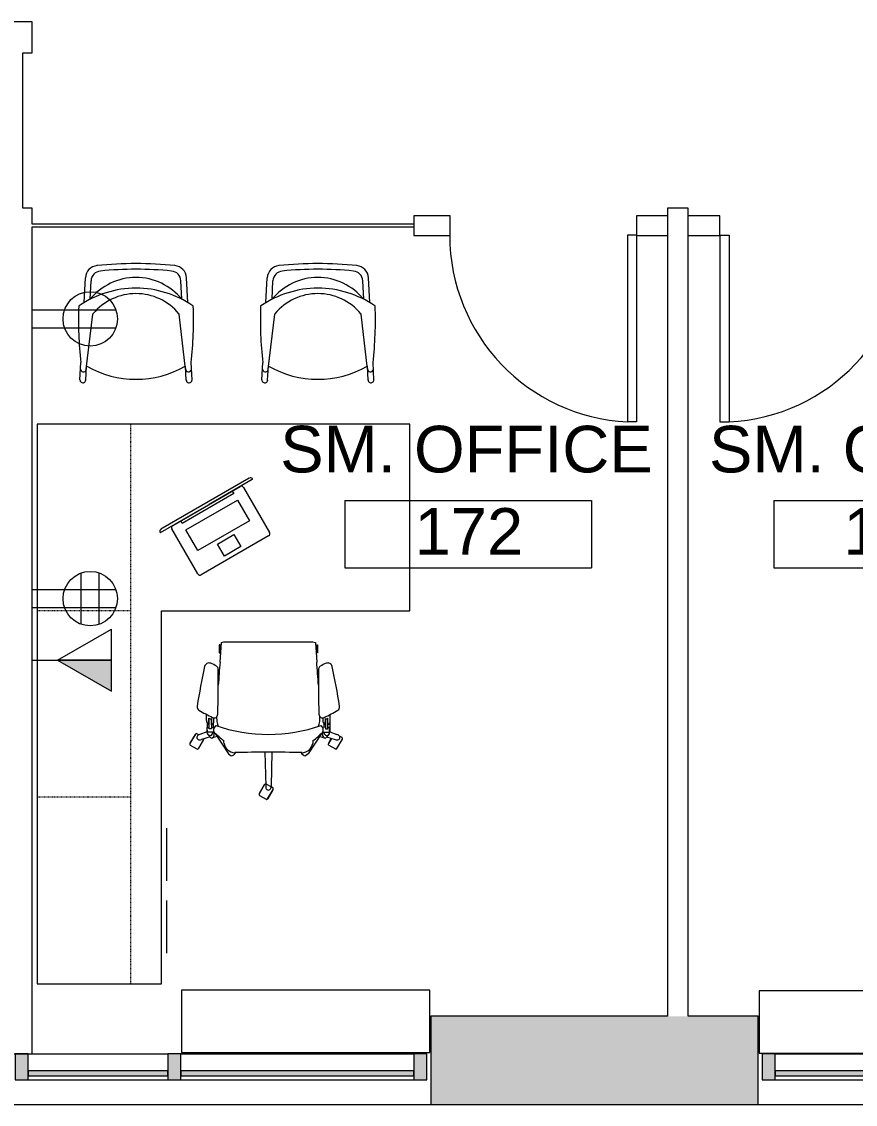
# Model space of a CAD drawing. Header units: inches. Extents: x -674 to 803, y -349 to 915.
# Drawn here: x -245.7 to -84.7, y -348.6 to -139.6 of the extents above; entities that cross this region are included whole.
import ezdxf

# ---------------------------------------------------------------- set-up
doc = ezdxf.new("R2010")
doc.units = ezdxf.units.IN
doc.header["$MEASUREMENT"] = 0
doc.linetypes.add('Dash', pattern=[0.25, 0.125, -0.125])
for name, color, linetype, lineweight in [('A-ANNO-NOTE', 131, 'Continuous', 13), ('A-AREA-IDEN', 2, 'Continuous', 20), ('A-DOOR', 31, 'Continuous', 13), ('A-FLOR', 192, 'Continuous', 13), ('A-GLAZ-CURT', 52, 'Continuous', 13), ('A-GLAZ-CWMG', 51, 'Continuous', 13), ('A-WALL', 113, 'Continuous', 13), ('A-WALL-PATT', 111, 'Continuous', 13), ('I-FURN', 30, 'Continuous', 9), ('I-FURN-HDLN', 30, 'Continuous', 9), ('I-WALL', 2, 'Continuous', 9), ('M-EQPM', 50, 'Continuous', 13)]:
    doc.layers.add(name, color=color, linetype=linetype, lineweight=lineweight)
doc.styles.add('Arial_2', font='arial.ttf', dxfattribs={"height": 9})

# ---------------------------------------------------------------- blocks, each defined once
blk = doc.blocks.new('Single-Flush - 36_ x 84_-1515770-New Construction - Tel_Data_Elec Plan')
at = {"layer": 'A-DOOR', "color": 7, "lineweight": 20}
for p, q in [((16.25, -1.87), (16.25, -37.9)), ((18, -1.87), (16.25, -1.87)), ((18, -1.87), (18, -37.9)), ((18, -37.9), (16.25, -37.9))]:
    blk.add_line(p, q, dxfattribs=at)
at = {"layer": 'A-DOOR', "lineweight": 9}
blk.add_arc((18, -1.87), 36.07, 180, 267.2188, dxfattribs=at)
blk = doc.blocks.new('System Panel - Glazed-1565119-New Construction - Tel_Data_Elec Plan')
at = {"layer": 'A-GLAZ-CURT', "lineweight": 9}
blk.add_hatch(color=55, dxfattribs=at).paths.add_polyline_path([(-22, 1.75), (-22.75, 1.75), (-22.75, 0.75), (22.75, 0.75), (22.75, 1.75)], flags=0)
at = {"layer": 'A-GLAZ-CURT', "color": 7, "lineweight": 20}
for p, q in [((22.75, 1.75), (-22.75, 1.75)), ((-22.75, 1.75), (-22.75, 0.75)), ((-22.75, 0.75), (22.75, 0.75)), ((22.75, 0.75), (22.75, 1.75))]:
    blk.add_line(p, q, dxfattribs=at)
blk = doc.blocks.new('Rectangular Mullion - Rectangular Mullion 1-1562989-New Construction - Tel_Data_Elec Plan')
at = {"layer": 'A-GLAZ-CWMG', "lineweight": 9}
blk.add_hatch(color=55, dxfattribs=at).paths.add_polyline_path([(1.25, 2.5), (1.25, -2.5), (-1.25, -2.5), (-1.25, 2.5)], flags=0)
at = {"layer": 'A-GLAZ-CWMG', "color": 7, "lineweight": 20}
for p, q in [((-1.25, 2.5), (1.25, 2.5)), ((-1.25, -2.5), (-1.25, 2.5)), ((1.25, 2.5), (1.25, -2.5)), ((1.25, -2.5), (-1.25, -2.5))]:
    blk.add_line(p, q, dxfattribs=at)
blk = doc.blocks.new('Rectangular Mullion - Rectangular Mullion 1-1565118-New Construction - Tel_Data_Elec Plan')
at = {"layer": 'A-GLAZ-CWMG', "lineweight": 9}
for p, q in [((569.04, -338.85), (614.54, -338.85)), ((569.04, -343.85), (614.54, -343.85))]:
    blk.add_line(p, q, dxfattribs=at)
blk = doc.blocks.new('System Panel - Glazed-1567840-New Construction - Tel_Data_Elec Plan')
at = {"layer": 'A-GLAZ-CURT', "lineweight": 9}
blk.add_hatch(color=55, dxfattribs=at).paths.add_polyline_path([(13.5, 1.75), (-13.5, 1.75), (-13.5, 0.75), (13.5, 0.75)], flags=0)
at = {"layer": 'A-GLAZ-CURT', "color": 7, "lineweight": 20}
for p, q in [((13.5, 1.75), (-13.5, 1.75)), ((-13.5, 1.75), (-13.5, 0.75)), ((-13.5, 0.75), (13.5, 0.75)), ((13.5, 0.75), (13.5, 1.75))]:
    blk.add_line(p, q, dxfattribs=at)
blk = doc.blocks.new('System Panel - Glazed-1567841-New Construction - Tel_Data_Elec Plan')
at = {"layer": 'A-GLAZ-CURT', "lineweight": 9}
blk.add_hatch(color=55, dxfattribs=at).paths.add_polyline_path([(-22.5, 1.75), (-22.5, 0.75), (22.5, 0.75), (22.5, 1.75)], flags=0)
at = {"layer": 'A-GLAZ-CURT', "color": 7, "lineweight": 20}
for p, q in [((22.5, 1.75), (-22.5, 1.75)), ((-22.5, 1.75), (-22.5, 0.75)), ((-22.5, 0.75), (22.5, 0.75)), ((22.5, 0.75), (22.5, 1.75))]:
    blk.add_line(p, q, dxfattribs=at)
blk = doc.blocks.new('Rectangular Mullion - Rectangular Mullion 1-1567834-New Construction - Tel_Data_Elec Plan')
at = {"layer": 'A-GLAZ-CWMG', "lineweight": 9}
blk.add_hatch(color=55, dxfattribs=at).paths.add_polyline_path([(-1.25, -2.5), (-1.25, 2.5), (1.25, 2.5), (1.25, -2.5)], flags=0)
at = {"layer": 'A-GLAZ-CWMG', "color": 7, "lineweight": 20}
for p, q in [((-1.25, 2.5), (1.25, 2.5)), ((-1.25, -2.5), (-1.25, 2.5)), ((1.25, 2.5), (1.25, -2.5)), ((1.25, -2.5), (-1.25, -2.5))]:
    blk.add_line(p, q, dxfattribs=at)
blk = doc.blocks.new('Rectangular Mullion - Rectangular Mullion 1-1565116-New Construction - Tel_Data_Elec Plan')
at = {"layer": 'A-GLAZ-CWMG', "lineweight": 9}
for p, q in [((676.04, -338.85), (721.04, -338.85)), ((676.04, -343.85), (721.04, -343.85))]:
    blk.add_line(p, q, dxfattribs=at)
blk = doc.blocks.new('Rectangular Mullion - Rectangular Mullion 1-V8-New Construction - Tel_Data_Elec Plan')
at = {"layer": 'A-GLAZ-CWMG', "lineweight": 9}
for p, q in [((-243.71, -338.85), (-217.46, -338.85)), ((-244.46, -343.85), (-217.46, -343.85))]:
    blk.add_line(p, q, dxfattribs=at)
blk = doc.blocks.new('Single-Flush - 36_ x 84_-1516236-New Construction - Tel_Data_Elec Plan')
at = {"layer": 'A-DOOR', "color": 7, "lineweight": 20}
for p, q in [((16.25, 1.87), (16.25, 37.9)), ((18, 37.9), (16.25, 37.9)), ((18, 1.87), (18, 37.9)), ((18, 1.87), (16.25, 1.87))]:
    blk.add_line(p, q, dxfattribs=at)
at = {"layer": 'A-DOOR', "lineweight": 9}
blk.add_arc((18, 1.87), 36.07, 92.7812, 180, dxfattribs=at)
blk = doc.blocks.new('Perimeter Unit25 - Perimeter Unit-1626114-New Construction - Tel_Data_Elec Plan')
at = {"layer": 'M-EQPM', "lineweight": 9}
for p, q in [((167.91, 904.29), (119.91, 904.29)), ((119.91, 904.29), (119.91, 892.29)), ((167.91, 892.29), (167.91, 904.29)), ((119.91, 892.29), (167.91, 892.29))]:
    blk.add_line(p, q, dxfattribs=at)
blk = doc.blocks.new('Perimeter Unit27 - Perimeter Unit-1626179-New Construction - Tel_Data_Elec Plan')
at = {"layer": 'M-EQPM', "lineweight": 9}
for p, q in [((166.42, 904.65), (118.42, 904.65)), ((118.42, 904.65), (118.42, 892.65)), ((166.42, 892.65), (166.42, 904.65)), ((118.42, 892.65), (166.42, 892.65))]:
    blk.add_line(p, q, dxfattribs=at)
blk = doc.blocks.new('Chairs - Guest Chair-1638977-New Construction - Tel_Data_Elec Plan')
at = {"layer": 'I-FURN'}
for p, q in [((-10.02, -1.72), (-9.77, 3.06)), ((-8.86, -1.09), (-8.67, 2.48)), ((8.86, -1.09), (8.67, 2.48)), ((10.02, -1.72), (9.77, 3.06)), ((-9.59, -14.58), (-8.34, -3.93)), ((9.59, -14.58), (8.34, -3.93)), ((-10.82, -16.61), (-10.65, -13.3)), ((-9.7, -16.67), (-9.56, -13.98)), ((9.7, -16.67), (9.56, -13.98)), ((10.82, -16.61), (10.65, -13.3))]:
    blk.add_line(p, q, dxfattribs=at)
for centre, radius, start, end in [((-7.27, 2.93), 2.5, 95.7855, 177.0222), ((-6.68, 2.38), 2, 95.7809, 177.0222), ((0.09, -69.79), 75.59, 90.0715, 95.7855), ((0.09, -64.51), 69.22, 90.0781, 95.7809), ((-0.09, -69.79), 75.59, 84.2145, 89.9285), ((-0.09, -64.51), 69.22, 84.2191, 89.9219), ((6.68, 2.38), 2, 2.9778, 84.2191), ((7.27, 2.93), 2.5, 2.9778, 84.2145), ((0.13, -8.55), 11.69, 90.6619, 140.3256), ((-0.13, -8.55), 11.69, 39.6744, 89.3381), ((0.2, -18.94), 20.02, 90.5794, 124.033), ((0.01, -10.88), 10.88, 90.062, 139.8613), ((-0.2, -18.94), 20.02, 55.967, 89.4206), ((-0.01, -10.88), 10.88, 40.1387, 89.938), ((60.97, -5.15), 72.08, 177.8327, 186.4897), ((-10.93, -2.45), 0.125, 124.033, 169.3136), ((-8.21, -3.95), 0.125, 139.8613, 173.5991), ((8.21, -3.95), 0.125, 6.4009, 40.1387), ((-60.97, -5.15), 72.08, 353.5103, 2.1673), ((10.93, -2.45), 0.125, 10.6864, 55.967), ((-10.15, -14.53), 0.572, 198.7236, 4.1159), ((0, 2.57), 19.11, 240.1223, 299.8777), ((10.15, -14.53), 0.567, 175.1159, 345.0567), ((-10.26, -16.64), 0.563, 177.0222, 357.0222), ((10.26, -16.64), 0.563, 182.9778, 2.9778)]:
    blk.add_arc(centre, radius, start, end, dxfattribs=at)
blk = doc.blocks.new('Office Desk Groups - Office Desk 4-1574801-New Construction - Tel_Data_Elec Plan')
at = {"layer": 'I-FURN'}
for p, q in [((-48, 36), (-48, -72)), ((-30, 36), (-48, 36)), ((24, 36), (-30, 36)), ((24, 0), (24, 36)), ((-7.03, 25.57), (-24.09, 15.72)), ((-6.45, 25.32), (-14.78, 20.51)), ((-21.8, 16.46), (-8.81, 23.96)), ((-10.33, 23.08), (-10.05, 22.6)), ((-8.13, 23.78), (-3.13, 15.11)), ((-10.05, 22.6), (-20, 16.85)), ((-19.29, 15.6), (-9.33, 21.35)), ((-9.33, 21.35), (-7.01, 17.34)), ((-24.16, 15.1), (-15.84, 19.9)), ((-20, 16.85), (-20.29, 17.33)), ((-7.01, 17.34), (-16.97, 11.59)), ((-16.98, 7.11), (-21.98, 15.78)), ((-16.97, 11.59), (-19.29, 15.6)), ((-13.19, 12.85), (-10, 14.69)), ((-10, 14.69), (-8.65, 12.36)), ((-3.31, 14.43), (-16.3, 6.93)), ((-11.84, 10.52), (-13.19, 12.85)), ((-8.65, 12.36), (-11.84, 10.52)), ((-24, 0), (24, 0)), ((-24, -72), (-24, 0)), ((-12.69, -9.91), (-12.42, -6.13)), ((-12.42, -6.13), (-11.96, -6)), ((-11.96, -6), (5.26, -6)), ((5.26, -6), (5.72, -6.13)), ((5.72, -6.13), (5.99, -9.91)), ((-12.85, -6.58), (-12.85, -8.16)), ((-12.69, -6.58), (-12.85, -6.58)), ((-12.85, -8.16), (-12.69, -8.16)), ((-12.69, -8.16), (-12.69, -6.58)), ((6, -8.16), (6, -6.58)), ((6, -6.58), (6.15, -6.58)), ((6.15, -8.16), (6, -8.16)), ((6.15, -6.58), (6.15, -8.16)), ((-15.29, -21.19), (-15.28, -20.04)), ((-14.85, -22.03), (-14.85, -20.77)), ((-14.81, -22.79), (-14.81, -20.82)), ((-14.36, -20.86), (-14.36, -22.79)), ((-14.32, -22.06), (-14.34, -20.82)), ((-13.9, -21.19), (-13.91, -20.68)), ((-13.27, -21.42), (-13.28, -20.43)), ((6.57, -21.42), (6.58, -20.43)), ((7.2, -21.19), (7.21, -20.68)), ((7.63, -22.06), (7.65, -20.82)), ((7.66, -20.86), (7.66, -22.79)), ((8.12, -22.79), (8.12, -20.82)), ((8.16, -22.03), (8.15, -20.77)), ((8.59, -21.19), (8.58, -20.04)), ((-15.2, -21.67), (-15.22, -23.48)), ((-15.15, -22.53), (-14.81, -22.52)), ((-15.14, -23.45), (-15.15, -22.53)), ((-14.36, -22.79), (-14.81, -22.79)), ((-14.36, -22.52), (-13.82, -22.51)), ((-14.02, -21.76), (-14.03, -22.51)), ((-13.91, -21.53), (-13.9, -21.19)), ((7.66, -22.52), (7.12, -22.51)), ((7.22, -21.53), (7.2, -21.19)), ((7.33, -21.76), (7.34, -22.51)), ((7.66, -22.79), (8.12, -22.79)), ((8.46, -22.53), (8.12, -22.52)), ((8.44, -23.45), (8.46, -22.53)), ((8.5, -21.67), (8.53, -23.48)), ((-17.44, -23.83), (-18.5, -25.67)), ((-17.52, -23.9), (-18.49, -25.57)), ((-17.49, -23.91), (-17.52, -23.9)), ((-16.79, -23.98), (-17.17, -23.76)), ((-16.86, -26.61), (-15.8, -24.78)), ((-16.78, -26.55), (-15.82, -24.88)), ((-15.22, -23.41), (-16.58, -23.88)), ((-14.6, -24.37), (-16.25, -24.87)), ((-15.82, -24.88), (-15.85, -24.86)), ((-13.85, -23.45), (-15.14, -23.45)), ((-14.45, -24.53), (-15.05, -23.91)), ((-13.25, -24.28), (-14.16, -24.57)), ((-13.63, -23.69), (-13.61, -23.73)), ((-13.61, -23.73), (-11.06, -27.62)), ((6.91, -23.73), (4.36, -27.62)), ((6.56, -24.28), (7.47, -24.57)), ((6.93, -23.69), (6.91, -23.73)), ((7.15, -23.45), (8.44, -23.45)), ((7.75, -24.53), (8.36, -23.91)), ((7.9, -24.37), (9.56, -24.87)), ((8.83, -24.65), (8.24, -25.67)), ((8.79, -24.64), (8.26, -25.57)), ((8.52, -23.41), (9.88, -23.88)), ((9.88, -26.61), (10.94, -24.78)), ((9.96, -26.55), (10.93, -24.88)), ((10.87, -24.5), (10.4, -24.24)), ((10.93, -24.88), (10.89, -24.86)), ((-18.49, -25.57), (-18.45, -25.59)), ((-18.43, -25.94), (-17.14, -26.69)), ((-16.82, -26.53), (-16.78, -26.55)), ((8.26, -25.57), (8.29, -25.59)), ((8.32, -25.94), (9.61, -26.69)), ((9.93, -26.53), (9.96, -26.55)), ((-11.06, -27.62), (-10.54, -28.03)), ((-4.01, -27.33), (-3.87, -33.87)), ((-2.69, -27.33), (-2.83, -33.87)), ((4.36, -27.62), (3.85, -28.03)), ((-4.07, -33.55), (-5.13, -35.38)), ((-4.15, -33.61), (-5.12, -35.28)), ((-5.12, -35.28), (-5.08, -35.3)), ((-4.12, -33.63), (-4.15, -33.61)), ((-2.84, -34.03), (-3.8, -33.47)), ((-3.49, -36.33), (-2.43, -34.49)), ((-3.41, -36.27), (-2.45, -34.59)), ((-2.51, -34.22), (-2.84, -34.03)), ((-2.45, -34.59), (-2.48, -34.57)), ((-5.06, -35.66), (-3.77, -36.4)), ((-3.45, -36.25), (-3.41, -36.27)), ((-23, -42.01), (-23, -52.17)), ((-23, -55.95), (-23, -66.11)), ((-48, -72), (-30, -72)), ((-48, -72), (-24, -72))]:
    blk.add_line(p, q, dxfattribs=at)
for centre, radius, start, end in [((-6.76, 25.09), 0.545, 53.8548, 119.045), ((-6.52, 25.43), 0.125, 300, 53.8548), ((-8.56, 23.53), 0.5, 30, 120), ((-23.8, 15.25), 0.545, 120.955, 186.1452), ((-24.22, 15.2), 0.125, 186.1452, 300), ((-21.55, 16.03), 0.5, 120, 210), ((-3.56, 14.86), 0.5, 300, 30), ((-16.55, 7.36), 0.5, 210, 300), ((-12.13, -6.4), 0.589, 197.5488, 234.8938), ((-12.13, -8.33), 0.589, 134.4881, 162.4512), ((5.44, -6.4), 0.589, 305.1062, 342.4512), ((5.44, -8.33), 0.589, 17.5488, 45.5119), ((-14.83, -10.95), 0.859, 67.1573, 167.8576), ((-18.42, -19.51), 10.15, 60.0767, 67.2087), ((252.39, -31.88), 265.99, 175.2633, 176.2298), ((-259.09, -31.88), 265.99, 3.7702, 4.7367), ((11.73, -19.51), 10.15, 112.7913, 119.9233), ((8.13, -10.95), 0.859, 11.5789, 112.8427), ((156.74, -46.98), 176.17, 168.1379, 170.6784), ((-13.67, -11.25), 0.615, 1.1809, 60.0767), ((-168.6, -14.45), 155.58, 357.9527, 1.1809), ((161.9, -14.45), 155.58, 178.8191, 182.0473), ((6.97, -11.25), 0.615, 119.9233, 178.8191), ((-163.43, -46.98), 176.17, 9.3216, 11.8593), ((-16.36, -18.56), 0.749, 170.9769, 238.4268), ((9.67, -18.56), 0.749, 301.3338, 9.0231), ((-2.05, 4.83), 28.17, 238.5433, 244.6019), ((-14.55, -20.33), 0.533, 236.2491, 293.0328), ((-14.55, -20.4), 0.5, 238.5326, 292.9427), ((-13.83, -19.98), 0.711, 244.5158, 357.9527), ((7.13, -19.98), 0.711, 182.0473, 295.4842), ((-4.64, 4.83), 28.17, 295.3981, 301.4503), ((7.86, -20.33), 0.533, 246.9672, 303.7509), ((7.86, -20.4), 0.5, 247.0573, 301.4674), ((-14.41, -21.27), 0.887, 175.1633, 239.8143), ((-14.84, -21.23), 0.971, 302.0505, 342.3775), ((-12.9, -23.02), 1.04, 126.1361, 211.8602), ((-3.35, 7.55), 31.42, 251.1164, 288.8836), ((-11.44, -21.33), 1.84, 182.7113, 213.401), ((4.74, -21.33), 1.84, 326.599, 357.2887), ((6.2, -23.02), 1.04, 328.1398, 53.8639), ((8.14, -21.23), 0.971, 197.6225, 237.9495), ((7.71, -21.27), 0.887, 300.1857, 4.8367), ((-17.27, -23.93), 0.2, 60.112, 150), ((-16.72, -24.47), 0.445, 153.9362, 242.1792), ((-16.6, -24.53), 0.583, 123.6493, 153.9089), ((-16.66, -24.35), 0.583, 242.1792, 272.5752), ((-16.07, -25.32), 1.53, 109.2073, 123.5876), ((-16.7, -23.41), 1.53, 272.498, 286.7927), ((-15.98, -24.68), 0.2, 330.1295, 344.8673), ((-14.63, -23.49), 0.593, 179.0883, 275.9781), ((-14.7, -23.44), 0.657, 282.0358, 358.6793), ((-14.26, -24.26), 0.323, 235.5284, 330.3379), ((-14.72, -23.87), 0.922, 323.5318, 350.3393), ((-15.04, -23.79), 1.25, 349.0811, 13.6231), ((-17.12, -28.26), 5.75, 42.5052, 54.6291), ((-9.09, -20.33), 5.54, 226.82, 238.9813), ((-27.17, -26.02), 15.26, 1.4313, 3.5527), ((20.47, -26.02), 15.26, 176.4473, 178.5687), ((2.39, -20.33), 5.54, 301.0187, 313.18), ((10.42, -28.26), 5.75, 125.3709, 137.4948), ((8.35, -23.79), 1.25, 166.3769, 190.9189), ((8.03, -23.87), 0.922, 189.6607, 216.4682), ((7.57, -24.26), 0.323, 209.6621, 304.4716), ((8.01, -23.44), 0.657, 181.3207, 257.9642), ((7.93, -23.49), 0.593, 264.0219, 0.9117), ((10, -23.41), 1.53, 253.2073, 267.502), ((9.38, -25.32), 1.53, 56.4886, 70.7927), ((9.96, -24.35), 0.583, 267.4248, 297.8208), ((9.9, -24.53), 0.583, 26.0911, 56.5503), ((10.02, -24.47), 0.445, 297.8208, 26.0638), ((10.77, -24.68), 0.2, 329.7906, 60), ((-18.33, -25.77), 0.2, 150, 240.168), ((-17.04, -26.51), 0.2, 240, 330), ((-9.67, -25.22), 2.29, 190.6082, 225.4023), ((-9.54, -24.56), 2.87, 232.9914, 264.295), ((2.85, -24.56), 2.87, 275.705, 307.0086), ((2.97, -25.22), 2.29, 314.5977, 349.3918), ((8.42, -25.77), 0.2, 150, 240.1121), ((9.71, -26.51), 0.2, 240, 330), ((-10.7, -26.93), 1.12, 277.9248, 334.3781), ((-3.35, -272.44), 245.12, 88.4848, 91.5152), ((4, -26.93), 1.12, 205.6219, 262.0752), ((-4.96, -35.48), 0.2, 150, 240), ((-3.9, -33.65), 0.2, 84.765, 150.1534), ((-3.9, -33.65), 0.2, 60.1393, 84.765), ((-2.34, -33.84), 1.53, 181.2073, 195.5495), ((-3.25, -34.09), 0.583, 195.5495, 225.746), ((-3.35, -34.19), 0.445, 225.7229, 314.2771), ((-3.44, -34.09), 0.583, 314.254, 344.4505), ((-4.35, -33.84), 1.53, 344.4505, 358.7927), ((-2.61, -34.39), 0.2, 330, 60.1357), ((-3.67, -36.23), 0.2, 239.8643, 330)]:
    blk.add_arc(centre, radius, start, end, dxfattribs=at)
at = {"layer": 'I-FURN-HDLN', "linetype": 'Dash'}
for p, q in [((-30, 36), (-30, -72)), ((-30, 0), (-48, 0)), ((-30, -36), (-48, -36))]:
    blk.add_line(p, q, dxfattribs=at)
blk = doc.blocks.new('FORM Room Tag - Name _ Number-61107-New Construction - Tel_Data_Elec Plan')
at = {"layer": 'A-AREA-IDEN'}
for p, q in [((-0.2444, -0.0231), (-0.2444, -0.1589)), ((-0.2444, -0.0231), (0.2515, -0.0231)), ((0.2515, -0.0231), (0.2515, -0.1589)), ((-0.2444, -0.1589), (0.2515, -0.1589))]:
    blk.add_line(p, q, dxfattribs=at)

msp = doc.modelspace()

# ---------------------------------------------------------------- hatches: boundary and pattern name
at = {"layer": 'A-ANNO-NOTE', "lineweight": 9}
msp.add_hatch(color=256, dxfattribs=at).paths.add_polyline_path([(-228.33, -268.85), (-228.33, -262.85), (-238.79, -262.85)], flags=0)
at = {"layer": 'A-WALL-PATT'}
msp.add_hatch(color=8, dxfattribs=at).paths.add_polyline_path([(-103.46, -348.6), (-103.46, -331.6), (-166.71, -331.6), (-166.71, -348.6), (-150.92, -348.6)], flags=0)

# ---------------------------------------------------------------- linework, layer by layer
at = {"layer": 'A-ANNO-NOTE', "lineweight": 20}
for p, q in [((-243.71, -195.22), (-227.51, -195.22)), ((-243.71, -198.71), (-227.51, -198.71)), ((-234.21, -255.92), (-234.21, -246.01)), ((-230.72, -255.92), (-230.72, -246.01)), ((-243.71, -249.22), (-227.51, -249.22)), ((-243.71, -252.71), (-227.51, -252.71)), ((-238.79, -262.85), (-228.33, -256.85)), ((-228.33, -268.85), (-228.33, -256.85)), ((-243.71, -262.85), (-228.33, -262.85)), ((-228.33, -262.85), (-238.79, -262.85)), ((-238.79, -262.85), (-228.33, -268.85)), ((-238.79, -262.85), (-228.33, -268.85)), ((-228.33, -268.85), (-228.33, -262.85))]:
    msp.add_line(p, q, dxfattribs=at)
for centre in [(-232.47, -196.97), (-232.47, -250.97)]:
    msp.add_circle(centre, 5.25, dxfattribs=at)
at = {"layer": 'A-FLOR'}
for p, q in [((-324.71, -348.6), (-166.71, -348.6)), ((-103.46, -348.6), (55.29, -348.6))]:
    msp.add_line(p, q, dxfattribs=at)
at = {"layer": 'A-WALL', "color": 7, "lineweight": 20}
for p, q in [((-243.71, -139.6), (-247.71, -139.6)), ((-243.71, -145.6), (-243.71, -139.6)), ((-245.46, -145.6), (-243.71, -145.6)), ((-243.71, -175.6), (-245.46, -175.6)), ((-243.71, -178.72), (-243.71, -175.6)), ((-162.96, -177.1), (-169.96, -177.1)), ((-169.96, -177.1), (-169.96, -180.85)), ((-162.96, -180.85), (-162.96, -177.1)), ((-120.96, -177.1), (-126.96, -177.1)), ((-126.96, -177.1), (-126.96, -180.85)), ((-116.96, -175.6), (-120.96, -175.6)), ((-120.96, -175.6), (-120.96, -331.6)), ((-116.96, -331.6), (-116.96, -175.6)), ((-110.84, -177.1), (-116.96, -177.1)), ((-110.84, -180.85), (-110.84, -177.1)), ((-243.71, -338.85), (-243.71, -179.22)), ((-169.96, -180.85), (-162.96, -180.85)), ((-126.96, -180.85), (-120.96, -180.85)), ((-116.96, -180.85), (-110.84, -180.85)), ((-120.96, -331.6), (-166.71, -331.6)), ((-166.71, -331.6), (-166.71, -348.6)), ((-103.46, -331.6), (-116.96, -331.6)), ((-103.46, -348.6), (-103.46, -331.6)), ((-247.71, -338.85), (-243.71, -338.85)), ((-166.71, -348.6), (-103.46, -348.6))]:
    msp.add_line(p, q, dxfattribs=at)
at = {"layer": 'I-WALL', "color": 7, "lineweight": 20}
for p, q in [((-245.46, -175.6), (-245.46, -145.6)), ((-169.96, -178.72), (-243.71, -178.72)), ((-243.71, -179.22), (-169.96, -179.22))]:
    msp.add_line(p, q, dxfattribs=at)

# ---------------------------------------------------------------- block references
at = {"layer": 'A-AREA-IDEN', "xscale": 95.99999999999994, "yscale": 95.99999999999994, "zscale": 95.99999999999994}
for p in [(-159.82, -229.79), (-77, -229.79)]:
    msp.add_blockref('FORM Room Tag - Name _ Number-61107-New Construction - Tel_Data_Elec Plan', p, dxfattribs=at)
at = {"layer": 'A-DOOR'}
msp.add_blockref('Single-Flush - 36_ x 84_-1515770-New Construction - Tel_Data_Elec Plan', (-144.96, -178.97), dxfattribs=at)
at = {"layer": 'A-DOOR', "rotation": 180}
msp.add_blockref('Single-Flush - 36_ x 84_-1516236-New Construction - Tel_Data_Elec Plan', (-92.84, -178.97), dxfattribs=at)
at = {"layer": 'A-GLAZ-CURT', "lineweight": 9, "rotation": 180}
for name, p in [('System Panel - Glazed-1567840-New Construction - Tel_Data_Elec Plan', (-230.96, -341.35)), ('System Panel - Glazed-1567841-New Construction - Tel_Data_Elec Plan', (-192.46, -341.35)), ('System Panel - Glazed-1565119-New Construction - Tel_Data_Elec Plan', (-77.46, -341.35))]:
    msp.add_blockref(name, p, dxfattribs=at)
at = {"layer": 'A-GLAZ-CWMG', "lineweight": 9, "extrusion": (0, 0, -1)}
for name, p in [('Rectangular Mullion - Rectangular Mullion 1-1567834-New Construction - Tel_Data_Elec Plan', (245.71, -341.35)), ('Rectangular Mullion - Rectangular Mullion 1-1567834-New Construction - Tel_Data_Elec Plan', (216.21, -341.35)), ('Rectangular Mullion - Rectangular Mullion 1-1567834-New Construction - Tel_Data_Elec Plan', (168.71, -341.35)), ('Rectangular Mullion - Rectangular Mullion 1-1562989-New Construction - Tel_Data_Elec Plan', (101.46, -341.35))]:
    msp.add_blockref(name, p, dxfattribs=at)
at = {"layer": 'A-GLAZ-CWMG', "lineweight": 9}
for name, p in [('Rectangular Mullion - Rectangular Mullion 1-V8-New Construction - Tel_Data_Elec Plan', (0, 0)), ('Rectangular Mullion - Rectangular Mullion 1-1565116-New Construction - Tel_Data_Elec Plan', (-891, 0)), ('Rectangular Mullion - Rectangular Mullion 1-1565118-New Construction - Tel_Data_Elec Plan', (-669.25, 0))]:
    msp.add_blockref(name, p, dxfattribs=at)
at = {"layer": 'I-FURN'}
for name, p in [('Chairs - Guest Chair-1638977-New Construction - Tel_Data_Elec Plan', (-223.63, -192.1)), ('Chairs - Guest Chair-1638977-New Construction - Tel_Data_Elec Plan', (-188.5, -192.1)), ('Office Desk Groups - Office Desk 4-1574801-New Construction - Tel_Data_Elec Plan', (-194.71, -253.3))]:
    msp.add_blockref(name, p, dxfattribs=at)
at = {"layer": 'M-EQPM', "lineweight": 9, "rotation": 180}
for name, p in [('Perimeter Unit27 - Perimeter Unit-1626179-New Construction - Tel_Data_Elec Plan', (-48.43, 566.08)), ('Perimeter Unit25 - Perimeter Unit-1626114-New Construction - Tel_Data_Elec Plan', (64.63, 565.6))]:
    msp.add_blockref(name, p, dxfattribs=at)

# ---------------------------------------------------------------- texts
at = {"layer": 'A-AREA-IDEN', "lineweight": 9, "char_height": 9, "attachment_point": 2, "line_spacing_factor": 0.941778, "style": 'Arial_2'}
for s, insert, width in [('SM. OFFICE', (-159.81, -217.61), 85.8353), ('SM. OFFICE', (-76.99, -217.61), 85.8353), ('172', (-159.34, -233.5), 25.1225), ('128', (-76.53, -233.5), 25.1225)]:
    msp.add_mtext(s, dxfattribs=dict(at, insert=insert, width=width))

doc.saveas('drawing.dxf')
